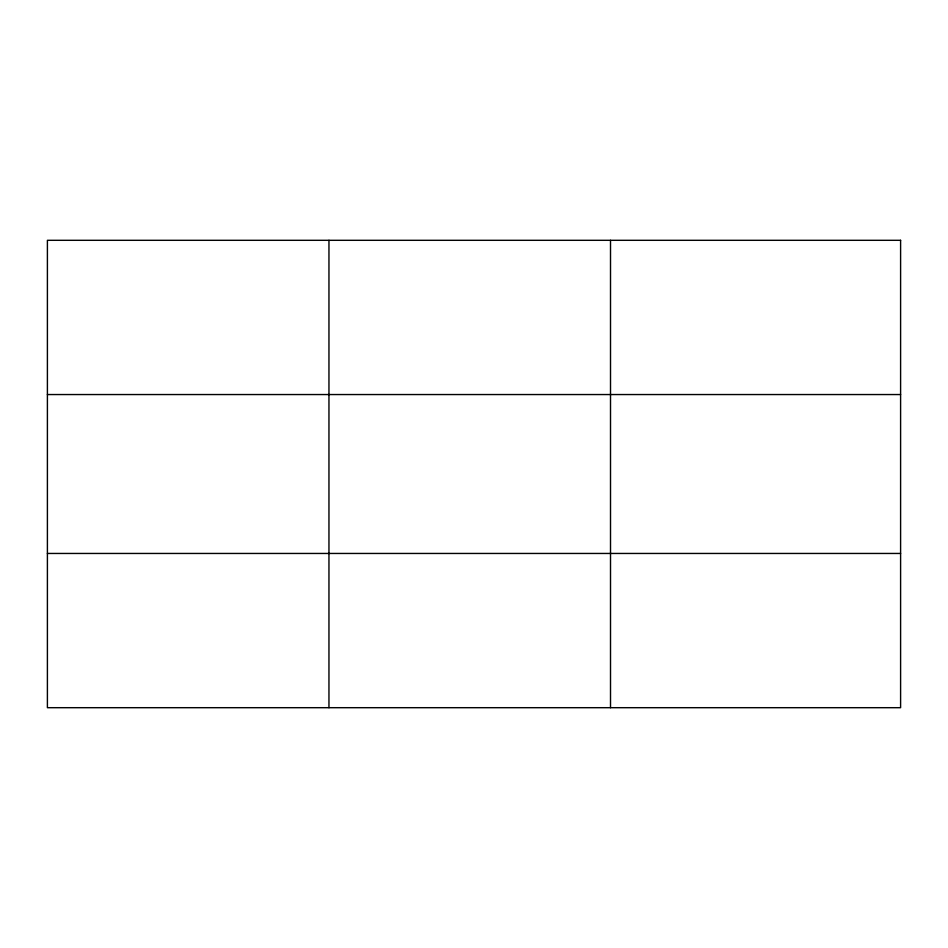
<?xml version="1.0" encoding="UTF-8"?>
<svg xmlns="http://www.w3.org/2000/svg" width="948" height="948" viewBox="0 0 948 948"><rect width="100%" height="100%" fill="white"/><g stroke="black" fill="none" stroke-linecap="round" stroke-linejoin="round"><path stroke-width="1.42" d="M328.956 240.306L328.956 707.694M610.512 240.306L610.512 707.694M47.4 394.546L900.6 394.546M47.4 553.454L900.6 553.454M900.6 240.306L900.6 707.694L47.4 707.694L47.4 240.306L900.6 240.306"/></g></svg>
